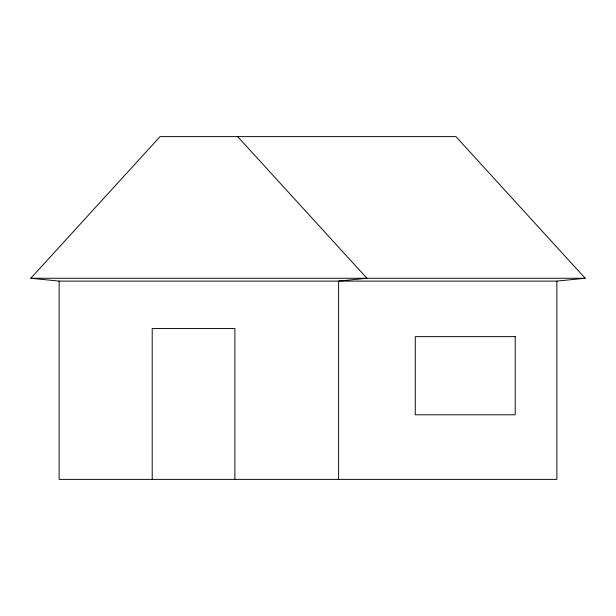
<?xml version="1.0" encoding="UTF-8"?>
<svg xmlns="http://www.w3.org/2000/svg" width="616" height="616" viewBox="0 0 616 616"><rect width="100%" height="100%" fill="white"/><g stroke="black" fill="none" stroke-linecap="round" stroke-linejoin="round"><path stroke-width="0.92" d="M30.8 278.263L160.068 136.621L455.932 136.621L585.2 278.263L556.872 281.104L59.128 281.104L30.8 278.263L585.2 278.263M237.668 136.621L366.936 278.263L338.608 281.104L338.608 479.379M556.872 281.104L556.872 479.379L59.128 479.379L59.128 281.104M234.889 479.379L234.889 328.544L152.206 328.544L152.206 479.379M515.222 336.636L415.269 336.636L415.269 414.784L515.222 414.784L515.222 336.636"/></g></svg>
